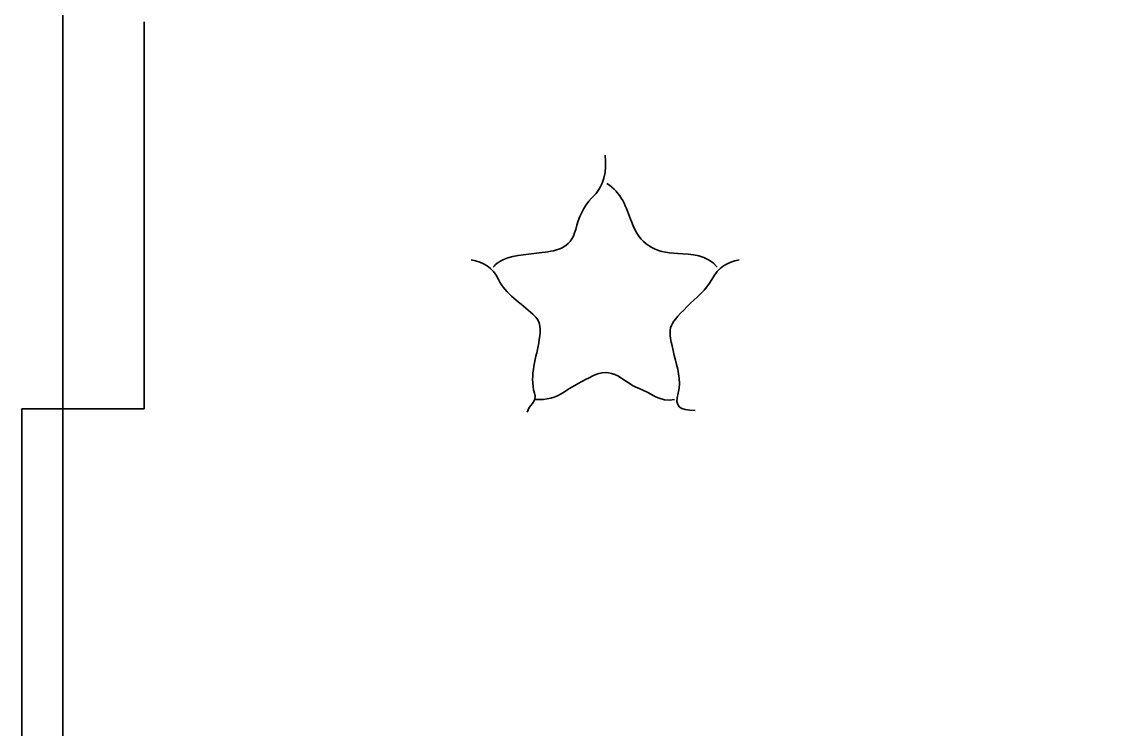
# Model space of a CAD drawing. Header units: inches. Extents: x 5 to 205, y -289 to -24.
# Drawn here: x 73 to 100, y -66.91 to -49.53 of the extents above; entities that cross this region are included whole.
import ezdxf

# ---------------------------------------------------------------- set-up
doc = ezdxf.new("R2010")
doc.units = ezdxf.units.IN
doc.header["$MEASUREMENT"] = 0
doc.layers.add('Capa 1', color=7, linetype='Continuous')

# ---------------------------------------------------------------- blocks, each defined once
blk = doc.blocks.new('block 2')
at = {"layer": 'Capa 1', "color": 250, "lineweight": 35, "true_color": 0x201815}
for points in [[(76, -59.036), (76, -49.531)], [(73, -59.035), (73.295, -59.035), (76, -59.035)], [(73, -68.539), (73, -59.035)], [(76, -59.036), (76, -59.036)]]:
    blk.add_lwpolyline(points, dxfattribs=at)
blk = doc.blocks.new('block 30')
at = {"layer": 'Capa 1', "color": 7, "lineweight": 35, "true_color": 0xffffff}
for points, knots in [([(87.33, -52.804), (87.359, -53.201), (87.328, -53.553), (86.994, -53.864), (86.796, -54.048), (86.674, -54.354), (86.605, -54.628), (86.477, -55.13), (86.098, -55.157), (85.703, -55.208), (85.361, -55.252), (85.005, -55.249), (84.696, -55.44), (84.651, -55.468), (84.618, -55.516), (84.579, -55.555)], [0, 0, 0, 0, 1, 1, 1, 2, 2, 2, 3, 3, 3, 4, 4, 4, 5, 5, 5, 5]), ([(87.369, -53.501), (87.728, -53.71), (87.847, -54.102), (87.971, -54.438), (88.18, -55.007), (88.538, -55.198), (89.112, -55.223), (89.442, -55.237), (89.827, -55.247), (90.081, -55.555)], [0, 0, 0, 0, 1, 1, 1, 2, 2, 2, 3, 3, 3, 3]), ([(84.037, -55.38), (84.333, -55.438), (84.559, -55.548), (84.708, -55.859), (84.883, -56.225), (85.257, -56.441), (85.553, -56.711), (85.762, -56.902), (85.746, -57.093), (85.71, -57.338), (85.647, -57.774), (85.459, -58.206), (85.592, -58.653), (85.659, -58.877), (85.447, -58.955), (85.412, -59.119)], [0, 0, 0, 0, 1, 1, 1, 2, 2, 2, 3, 3, 3, 4, 4, 4, 5, 5, 5, 5]), ([(90.623, -55.38), (90.327, -55.438), (90.105, -55.552), (89.949, -55.857), (89.818, -56.115), (89.556, -56.308), (89.344, -56.523), (88.845, -57.027), (88.863, -57.021), (89.026, -57.727), (89.094, -58.025), (89.209, -58.327), (89.119, -58.656), (89.03, -58.977), (89.146, -59.077), (89.539, -59.081)], [0, 0, 0, 0, 1, 1, 1, 2, 2, 2, 3, 3, 3, 4, 4, 4, 5, 5, 5, 5]), ([(89.035, -58.809), (88.684, -58.897), (88.437, -58.638), (88.146, -58.531), (87.965, -58.465), (87.811, -58.325), (87.639, -58.23), (87.436, -58.118), (87.225, -58.12), (87.021, -58.229), (86.786, -58.354), (86.544, -58.47), (86.326, -58.62), (86.108, -58.77), (85.88, -58.825), (85.625, -58.809)], [0, 0, 0, 0, 1, 1, 1, 2, 2, 2, 3, 3, 3, 4, 4, 4, 5, 5, 5, 5])]:
    blk.add_open_spline(points, degree=3, knots=knots, dxfattribs=at)

msp = doc.modelspace()

# ---------------------------------------------------------------- linework, layer by layer
at = {"layer": 'Capa 1', "color": 250, "lineweight": 35, "true_color": 0x201815}
msp.add_lwpolyline([(133, -83.283), (74, -83.283), (74, -25.283), (133, -25.283), (133, -83.283)], dxfattribs=at)

# ---------------------------------------------------------------- block references
at = {"layer": 'Capa 1'}
for name in ['block 2', 'block 30']:
    msp.add_blockref(name, (0, 0), dxfattribs=at)

doc.saveas('drawing.dxf')
